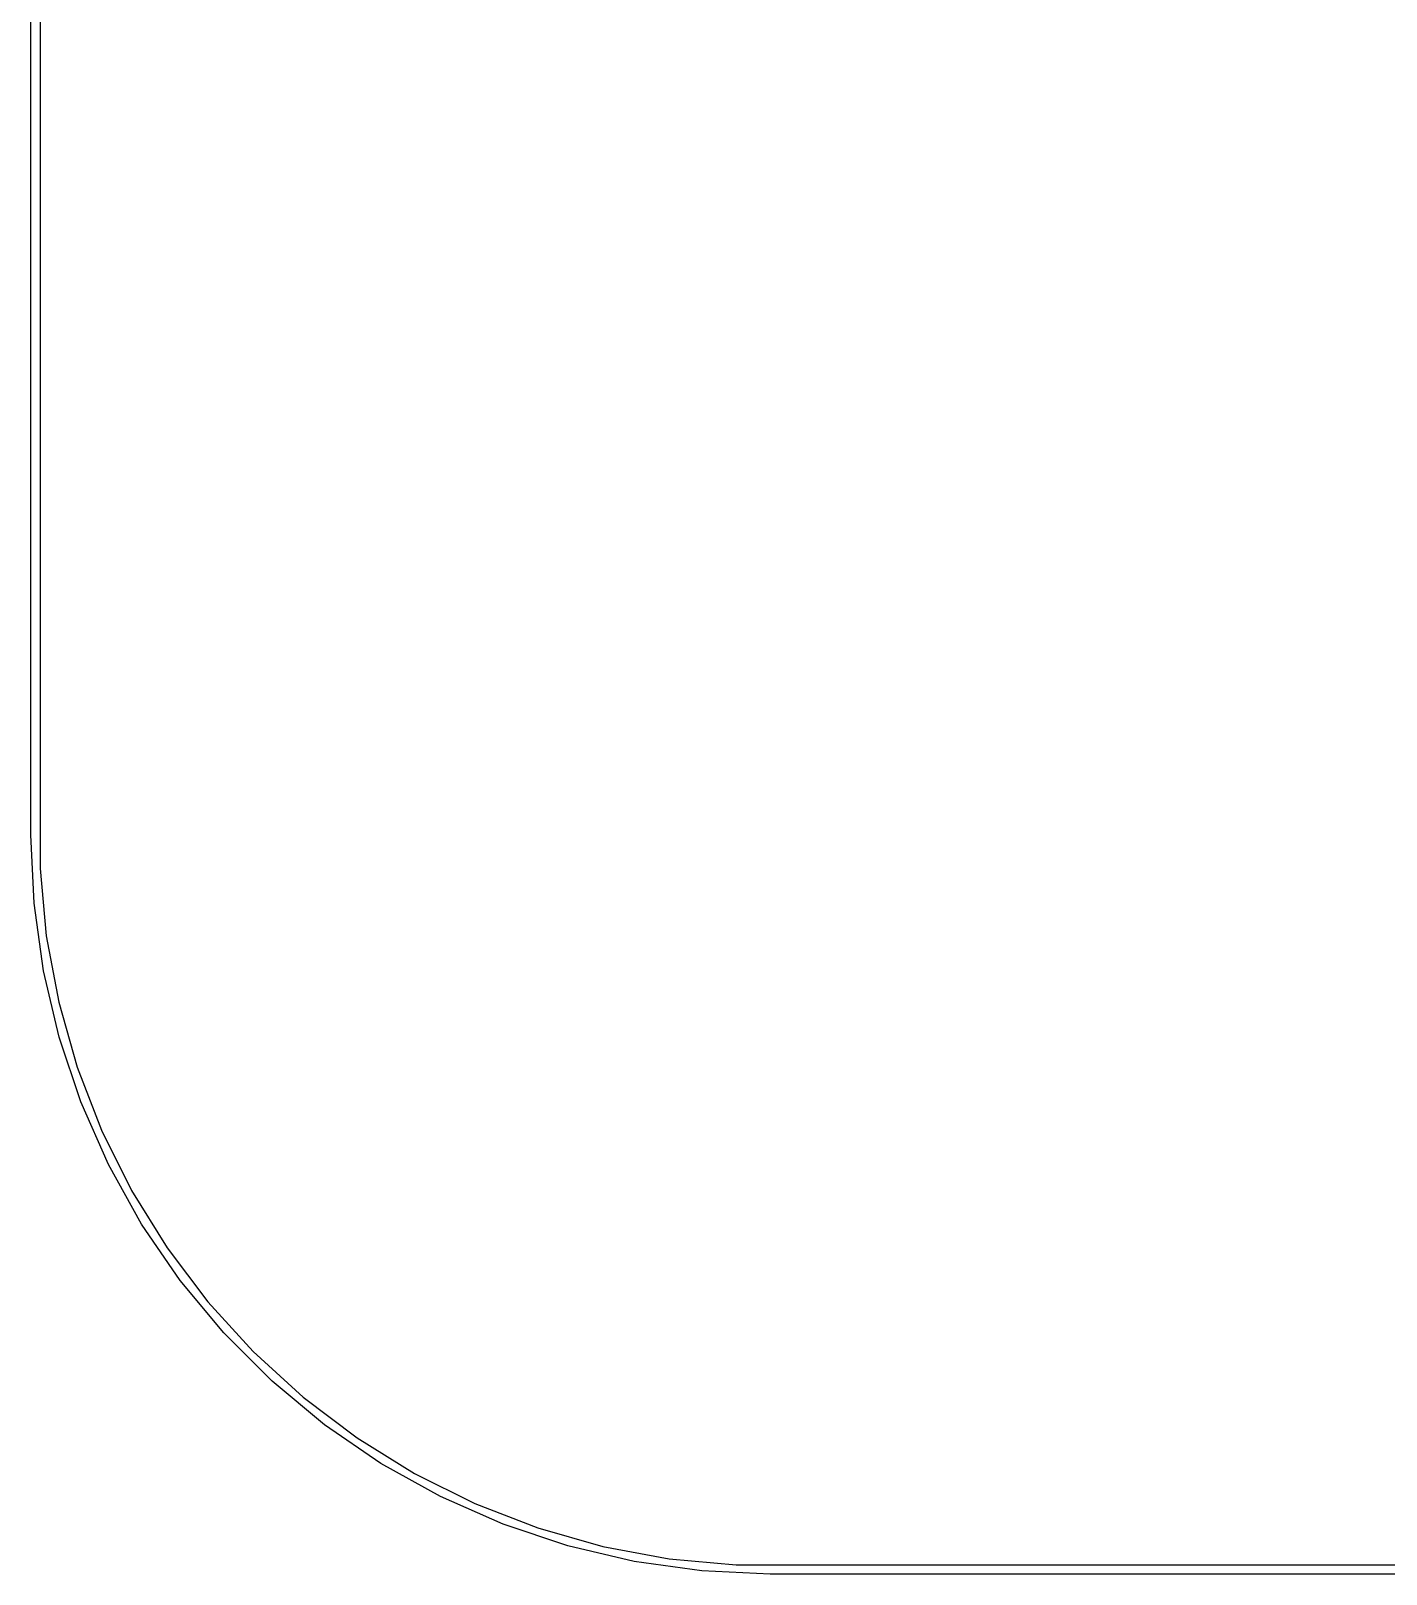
# Model space of a CAD drawing. Header units: inches. Extents: x 0.47 to 2.28, y -2.25 to -0.47.
# Drawn here: x 0.4715 to 0.762, y -2.2451 to -1.9143 of the extents above; entities that cross this region are included whole.
import ezdxf

# ---------------------------------------------------------------- set-up
doc = ezdxf.new("R2010")
doc.units = ezdxf.units.IN
doc.header["$MEASUREMENT"] = 0
doc.layers.add('F.Silkscreen', color=41, linetype='CONTINUOUS', true_color=0xf2eda1)

msp = doc.modelspace()

# ---------------------------------------------------------------- linework, layer by layer
at = {"layer": 'F.Silkscreen', "linetype": 'CONTINUOUS'}
for p, q in [((0.47146, -2.08661), (0.47146, -0.62992)), ((0.47343, -0.62992), (0.47343, -2.08661)), ((0.47213, -2.10124), (0.47146, -2.08661)), ((0.47343, -2.08661), (0.47343, -2.09385)), ((0.47343, -2.09385), (0.47476, -2.10826)), ((0.47415, -2.11573), (0.47213, -2.10124)), ((0.47476, -2.10826), (0.47742, -2.12248)), ((0.47751, -2.12998), (0.47415, -2.11573)), ((0.47742, -2.12248), (0.48138, -2.1364)), ((0.48216, -2.14386), (0.47751, -2.12998)), ((0.48138, -2.1364), (0.48661, -2.14989)), ((0.48807, -2.15725), (0.48216, -2.14386)), ((0.48661, -2.14989), (0.49306, -2.16285)), ((0.49519, -2.17003), (0.48807, -2.15725)), ((0.49306, -2.16285), (0.50067, -2.17515)), ((0.50346, -2.18211), (0.49519, -2.17003)), ((0.50067, -2.17515), (0.50939, -2.1867)), ((0.51281, -2.19337), (0.50346, -2.18211)), ((0.50939, -2.1867), (0.51914, -2.19739)), ((0.52316, -2.20372), (0.51281, -2.19337)), ((0.51914, -2.19739), (0.52984, -2.20714)), ((0.53443, -2.21307), (0.52316, -2.20372)), ((0.52984, -2.20714), (0.54139, -2.21586)), ((0.5465, -2.22134), (0.53443, -2.21307)), ((0.54139, -2.21586), (0.55369, -2.22348)), ((0.55929, -2.22847), (0.5465, -2.22134)), ((0.55369, -2.22348), (0.56664, -2.22993)), ((0.57268, -2.23438), (0.55929, -2.22847)), ((0.56664, -2.22993), (0.58014, -2.23516)), ((0.58656, -2.23903), (0.57268, -2.23438)), ((0.58014, -2.23516), (0.59405, -2.23912)), ((0.6008, -2.24238), (0.58656, -2.23903)), ((0.59405, -2.23912), (0.60828, -2.24178)), ((0.6153, -2.2444), (0.6008, -2.24238)), ((0.60828, -2.24178), (0.62269, -2.24311)), ((0.62992, -2.24508), (0.6153, -2.2444)), ((0.62269, -2.24311), (0.62992, -2.24311)), ((0.62992, -2.24311), (2.12598, -2.24311)), ((2.12598, -2.24508), (0.62992, -2.24508))]:
    msp.add_line(p, q, dxfattribs=at)

doc.saveas('drawing.dxf')
